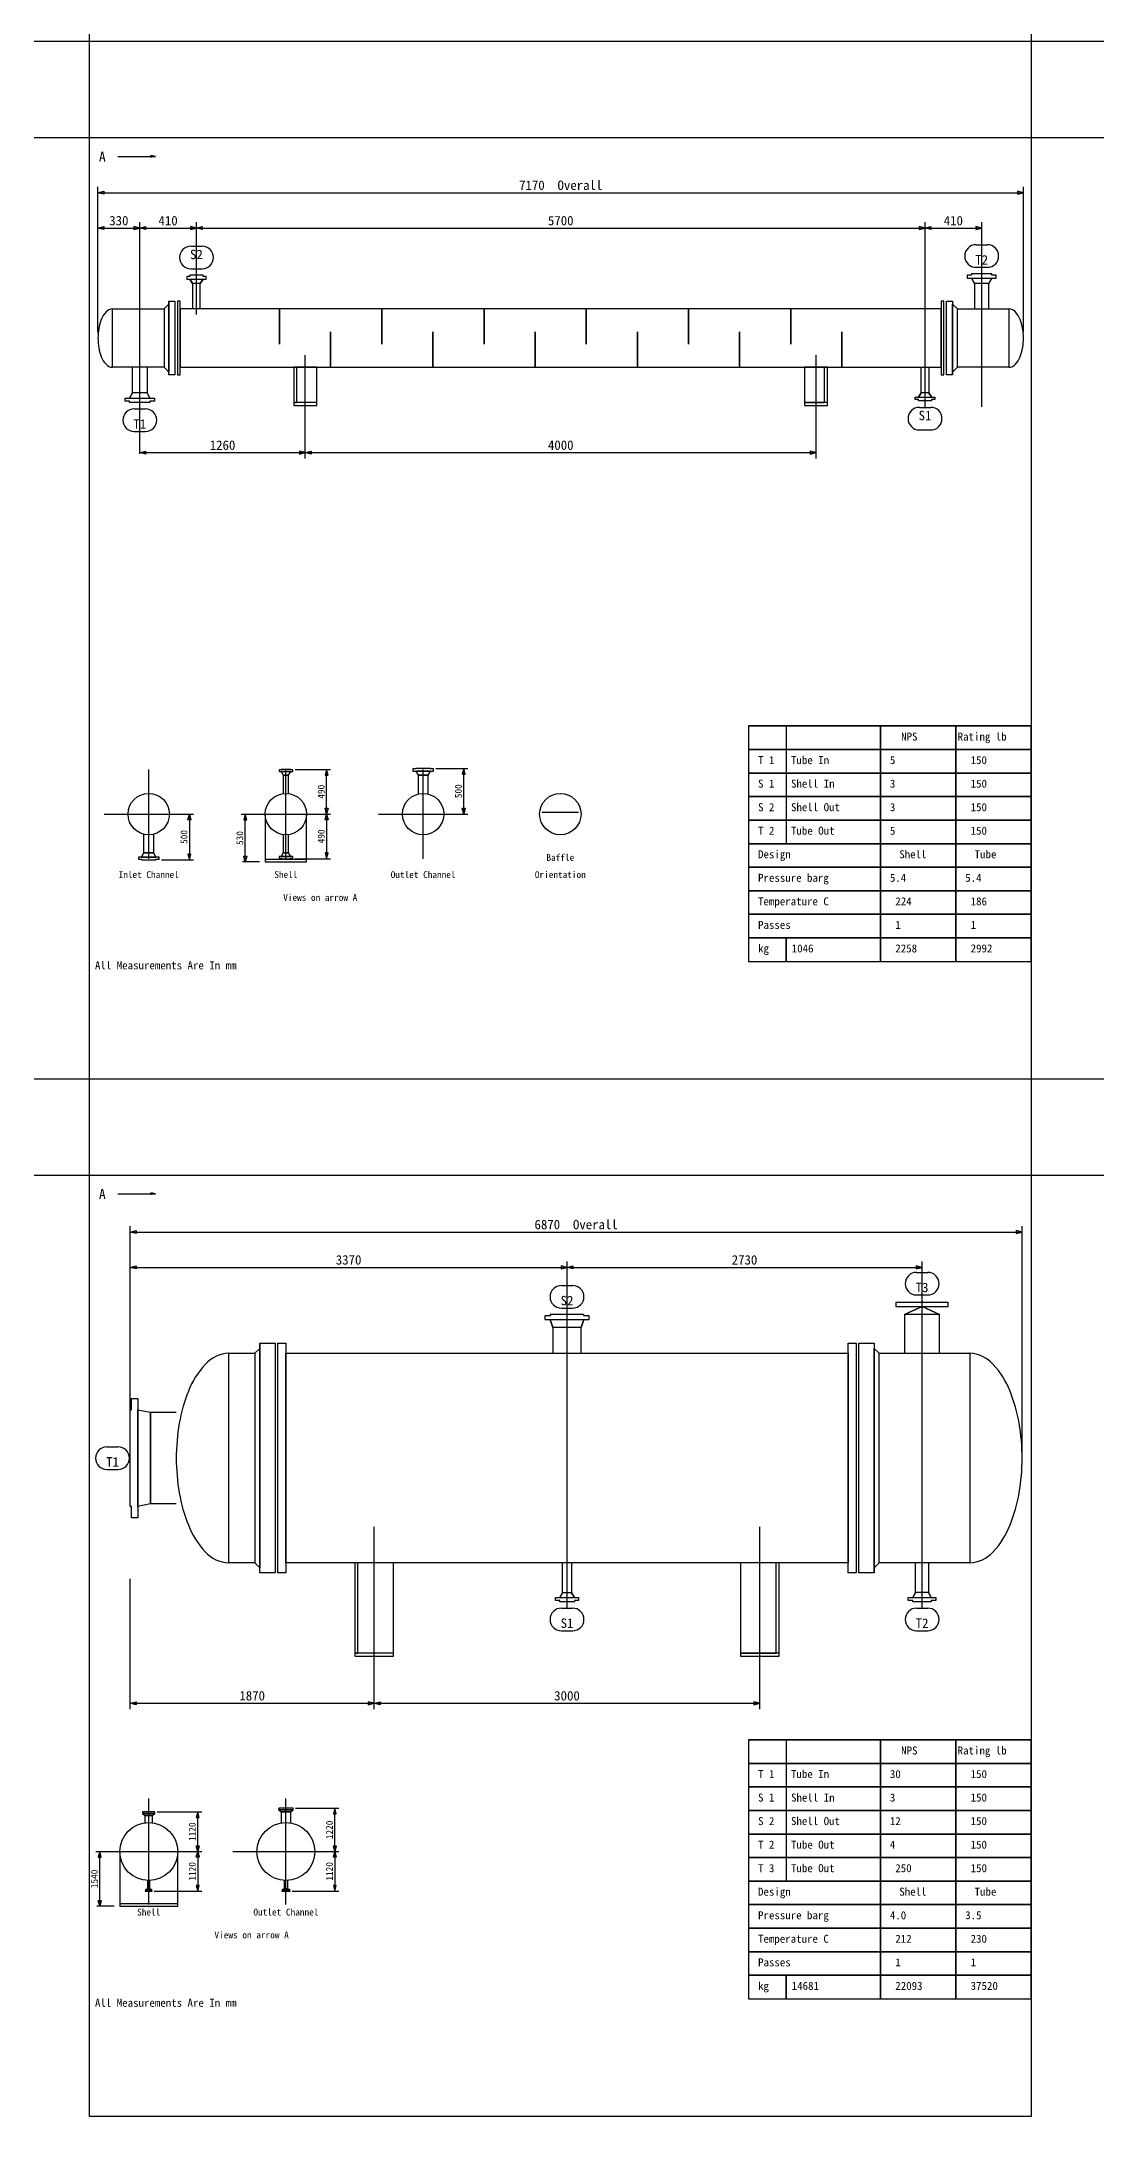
# Model space of a CAD drawing. Header units: millimetres. Extents: x -3006 to 2296, y -71 to 9552.
# Drawn here: x -895 to 203, y 4250 to 6411 of the extents above; entities that cross this region are included whole.
import ezdxf
from ezdxf.enums import TextEntityAlignment as Align

# ---------------------------------------------------------------- set-up
doc = ezdxf.new("R2010")
doc.units = ezdxf.units.MM
for name, color, linetype in [('1', 7, 'Continuous'), ('11', 7, 'Continuous'), ('12', 7, 'Continuous'), ('2', 7, 'Continuous'), ('7', 7, 'Continuous'), ('8', 7, 'Continuous')]:
    doc.layers.add(name, color=color, linetype=linetype)

msp = doc.modelspace()

# ---------------------------------------------------------------- linework, layer by layer
at = {"color": 1}
for points in [[(-945.219, 6311.149), (-845.219, 6311.149), (-845.219, 6411.149), (-945.219, 6411.149)], [(135.173, 6311.149), (235.173, 6311.149), (235.173, 6411.149), (135.173, 6411.149)], [(-945.219, 5230.757), (-845.219, 5230.757), (-845.219, 5330.757), (-945.219, 5330.757)], [(135.173, 5230.757), (235.173, 5230.757), (235.173, 5330.757), (135.173, 5330.757)]]:
    msp.add_lwpolyline(points, close=True, dxfattribs=at)
at = {"layer": '1'}
for p, q in [((-815.807, 6291.528), (-776.591, 6291.528)), ((-836.434, 6108.447), (-836.434, 6259.778)), ((127.254, 6108.447), (127.254, 6259.778)), ((-792.912, 5981.689), (-792.912, 6222.95)), ((-792.912, 6146.712), (-792.912, 6222.95)), ((-733.916, 6126.829), (-733.916, 6222.95)), ((24.736, 6030.218), (24.736, 6222.95)), ((83.732, 6030.708), (83.732, 6222.95)), ((-739.799, 6197.95), (-728.034, 6197.95)), ((77.849, 6199.547), (89.614, 6199.547)), ((-739.799, 6174.421), (-728.034, 6174.421)), ((77.849, 6176.018), (89.614, 6176.018)), ((-620.518, 5976.897), (-620.518, 6084.573)), ((-88.662, 5976.897), (-88.662, 6084.573)), ((18.854, 6030.218), (30.619, 6030.218)), ((-798.794, 6028.621), (-787.029, 6028.621)), ((-798.794, 6005.092), (-787.029, 6005.092)), ((18.854, 6006.689), (30.619, 6006.689)), ((-783.594, 5560.112), (-783.594, 5653.196)), ((-640.737, 5560.112), (-640.737, 5653.196)), ((-631.175, 5653.139), (-594.195, 5653.139)), ((-497.88, 5560.112), (-497.88, 5653.196)), ((-484.681, 5654.273), (-451.338, 5654.273)), ((-830.136, 5606.654), (-737.052, 5606.654)), ((-687.279, 5606.654), (-594.195, 5606.654)), ((-544.422, 5606.654), (-451.338, 5606.654)), ((-770.395, 5559.034), (-737.052, 5559.034)), ((-668.231, 5556.767), (-686.088, 5556.767)), ((-631.175, 5560.168), (-594.195, 5560.168)), ((-815.807, 5211.162), (-776.591, 5211.162)), ((-802.861, 4942.123), (-802.861, 5177.503)), ((125.79, 4942.123), (125.79, 5177.503)), ((-802.861, 5061.69), (-802.861, 5140.735)), ((-348.052, 4780.276), (-348.052, 5140.735)), ((15.757, 5129.407), (27.521, 5129.407)), ((21.639, 4780.276), (21.639, 5140.735)), ((21.639, 4780.276), (21.639, 5140.735)), ((-353.935, 5115.735), (-342.17, 5115.735)), ((15.757, 5105.878), (27.521, 5105.878)), ((-353.935, 5092.205), (-342.17, 5092.205)), ((-827.126, 4947.76), (-815.361, 4947.76)), ((-827.126, 4924.231), (-815.361, 4924.231)), ((-548.849, 4674.556), (-548.849, 4864.506)), ((-147.256, 4674.556), (-147.256, 4864.506)), ((-802.861, 4674.556), (-802.861, 4810.301)), ((-353.935, 4779.786), (-342.17, 4779.786)), ((15.757, 4779.786), (27.521, 4779.786)), ((-353.935, 4756.256), (-342.17, 4756.256)), ((15.757, 4756.256), (27.521, 4756.256)), ((-783.594, 4471.131), (-783.594, 4581.445)), ((-640.737, 4471.131), (-640.737, 4581.445)), ((-774.859, 4567.634), (-728.437, 4567.634)), ((-630.835, 4571.413), (-585.58, 4571.413)), ((-838.751, 4526.288), (-728.437, 4526.288)), ((-695.894, 4526.288), (-585.58, 4526.288)), ((-777.916, 4484.943), (-728.437, 4484.943)), ((-634.355, 4484.943), (-585.58, 4484.943)), ((-819.703, 4469.271), (-837.561, 4469.271))]:
    msp.add_line(p, q, dxfattribs=at)
for points in [[(-776.591, 6291.528), (-781.493, 6292.508), (-781.493, 6290.547)], [(-836.434, 6253.651), (-830.312, 6255.248), (-830.312, 6252.054), (-836.434, 6253.651), (127.188, 6253.651), (121.065, 6255.248), (121.065, 6252.054), (127.188, 6253.651)], [(-836.434, 6216.783), (-830.312, 6218.38), (-830.312, 6215.319), (-836.434, 6216.783), (-792.912, 6216.783), (-799.034, 6218.38), (-799.034, 6215.319), (-792.912, 6216.783)], [(-792.912, 6216.783), (-786.789, 6218.38), (-786.789, 6215.319), (-792.912, 6216.783), (-733.95, 6216.783), (-740.072, 6218.38), (-740.072, 6215.319), (-733.95, 6216.783)], [(-733.95, 6216.783), (-727.827, 6218.38), (-727.827, 6215.319), (-733.95, 6216.783), (24.703, 6216.783), (18.581, 6218.38), (18.581, 6215.319), (24.703, 6216.783)], [(24.703, 6216.783), (30.825, 6218.38), (30.825, 6215.319), (24.703, 6216.783), (83.798, 6216.783), (77.543, 6218.38), (77.543, 6215.319), (83.798, 6216.783)], [(-792.912, 5983.065), (-786.789, 5984.529), (-786.789, 5981.467), (-792.912, 5983.065), (-620.551, 5983.065), (-626.673, 5984.529), (-626.673, 5981.467), (-620.551, 5983.065)], [(-620.551, 5983.065), (-614.429, 5984.529), (-614.429, 5981.467), (-620.551, 5983.065), (-88.696, 5983.065), (-94.818, 5984.529), (-94.818, 5981.467), (-88.696, 5983.065)], [(-598.409, 5606.654), (-599.921, 5612.7), (-596.897, 5612.7), (-598.409, 5606.654), (-598.409, 5653.139), (-599.921, 5647.092), (-596.897, 5647.092), (-598.409, 5653.139)], [(-455.552, 5606.654), (-457.063, 5612.7), (-454.04, 5612.7), (-455.552, 5606.654), (-455.552, 5654.273), (-457.063, 5648.226), (-454.04, 5648.226), (-455.552, 5654.273)], [(-741.266, 5606.654), (-739.754, 5600.607), (-742.778, 5600.607), (-741.266, 5606.654), (-741.266, 5559.034), (-739.754, 5565.081), (-742.778, 5565.081), (-741.266, 5559.034)], [(-683.065, 5556.767), (-684.577, 5562.814), (-681.553, 5562.814), (-683.065, 5556.767), (-683.065, 5606.654), (-684.577, 5600.607), (-681.553, 5600.607), (-683.065, 5606.654)], [(-598.409, 5606.654), (-596.897, 5600.607), (-599.921, 5600.607), (-598.409, 5606.654), (-598.409, 5560.168), (-596.897, 5566.215), (-599.921, 5566.215), (-598.409, 5560.168)], [(-776.591, 5211.162), (-781.493, 5212.143), (-781.493, 5210.182)], [(-802.861, 5171.375), (-796.695, 5172.85), (-796.695, 5169.901), (-802.861, 5171.375), (125.79, 5171.375), (119.624, 5172.85), (119.624, 5169.901), (125.79, 5171.375)], [(-802.861, 5134.648), (-796.695, 5136.122), (-796.695, 5133.039), (-802.861, 5134.648), (-348.052, 5134.648), (-354.218, 5136.122), (-354.218, 5133.039), (-348.052, 5134.648)], [(-348.052, 5134.648), (-341.886, 5136.122), (-341.886, 5133.039), (-348.052, 5134.648), (21.639, 5134.648), (15.473, 5136.122), (15.473, 5133.039), (21.639, 5134.648)], [(-348.052, 5134.648), (-341.886, 5136.122), (-341.886, 5133.039), (-348.052, 5134.648), (21.639, 5134.648), (15.473, 5136.122), (15.473, 5133.039), (21.639, 5134.648)], [(-802.861, 4680.643), (-796.695, 4682.252), (-796.695, 4679.169), (-802.861, 4680.643), (-548.849, 4680.643), (-555.015, 4682.252), (-555.015, 4679.169), (-548.849, 4680.643)], [(-548.849, 4680.643), (-542.683, 4682.252), (-542.683, 4679.169), (-548.849, 4680.643), (-147.256, 4680.643), (-153.422, 4682.252), (-153.422, 4679.169), (-147.256, 4680.643)], [(-732.616, 4526.288), (-734.098, 4532.216), (-731.134, 4532.216), (-732.616, 4526.288), (-732.616, 4567.634), (-734.098, 4561.706), (-731.134, 4561.706), (-732.616, 4567.634)], [(-589.759, 4526.288), (-591.241, 4532.216), (-588.277, 4532.216), (-589.759, 4526.288), (-589.759, 4571.413), (-591.241, 4565.485), (-588.277, 4565.485), (-589.759, 4571.413)], [(-834.572, 4469.234), (-836.054, 4475.236), (-833.09, 4475.236), (-834.572, 4469.234), (-834.572, 4526.288), (-836.054, 4520.361), (-833.09, 4520.361), (-834.572, 4526.288)], [(-732.616, 4526.288), (-731.134, 4520.361), (-734.098, 4520.361), (-732.616, 4526.288), (-732.616, 4484.943), (-731.134, 4490.87), (-734.098, 4490.87), (-732.616, 4484.943)], [(-589.759, 4526.288), (-588.277, 4520.361), (-591.241, 4520.361), (-589.759, 4526.288), (-589.759, 4484.943), (-588.277, 4490.87), (-591.241, 4490.87), (-589.759, 4484.943)]]:
    msp.add_lwpolyline(points, dxfattribs=at)
for centre, start, end in [((-739.799, 6186.186), 90, 270), ((-728.034, 6186.186), 270, 90), ((77.849, 6187.783), 90, 270), ((89.614, 6187.783), 270, 90), ((18.854, 6018.453), 90, 270), ((30.619, 6018.453), 270, 90), ((-798.794, 6016.856), 90, 270), ((-787.029, 6016.856), 270, 90), ((15.757, 5117.642), 90, 270), ((27.521, 5117.642), 270, 90), ((-353.935, 5103.97), 90, 270), ((-342.17, 5103.97), 270, 90), ((-827.126, 4935.996), 90, 270), ((-815.361, 4935.996), 270, 90), ((-353.935, 4768.021), 90, 270), ((-342.17, 4768.021), 270, 90), ((15.757, 4768.021), 90, 270), ((27.521, 4768.021), 270, 90)]:
    msp.add_arc(centre, 11.765, start, end, dxfattribs=at)
at = {"layer": '11'}
for points in [[(-845.219, 7391.541), (135.174, 7391.541), (135.174, 6411.149), (-845.219, 6411.149), (-845.219, 7391.541)], [(-845.219, 6311.149), (135.173, 6311.149), (135.173, 5330.756), (-845.219, 5330.756), (-845.219, 6311.149)], [(-158.944, 5698.39), (135.174, 5698.39), (-158.944, 5698.39), (-158.944, 5673.88), (135.174, 5673.88), (-158.944, 5673.88), (-158.944, 5649.371), (135.174, 5649.371), (-158.944, 5649.371), (-158.944, 5624.861), (135.174, 5624.861), (-158.944, 5624.861), (-158.944, 5600.351), (135.174, 5600.351), (-158.944, 5600.351), (-158.944, 5575.841), (135.174, 5575.841), (-158.944, 5575.841), (-158.944, 5551.331), (135.174, 5551.331), (-158.944, 5551.331), (-158.944, 5526.822), (135.174, 5526.822), (-158.944, 5526.822), (-158.944, 5502.312), (135.174, 5502.312), (-158.944, 5502.312), (-158.944, 5477.802), (135.174, 5477.802), (-158.944, 5477.802), (-158.944, 5453.292), (-119.728, 5453.292), (-119.728, 5477.802), (-119.728, 5453.292), (-21.689, 5453.292), (-21.689, 5698.39), (-21.689, 5453.292), (56.742, 5453.292), (56.742, 5698.39), (56.742, 5453.292), (135.174, 5453.292), (135.174, 5698.39), (-119.728, 5698.39), (-119.728, 5575.841)], [(-845.219, 5230.757), (135.173, 5230.757), (135.173, 4250.365), (-845.219, 4250.365), (-845.219, 5230.757)], [(-158.944, 4642.535), (135.174, 4642.535), (-158.944, 4642.535), (-158.944, 4618.025), (135.174, 4618.025), (-158.944, 4618.025), (-158.944, 4593.515), (135.174, 4593.515), (-158.944, 4593.515), (-158.944, 4569.005), (135.174, 4569.005), (-158.944, 4569.005), (-158.944, 4544.496), (135.174, 4544.496), (-158.944, 4544.496), (-158.944, 4519.986), (135.174, 4519.986), (-158.944, 4519.986), (-158.944, 4495.476), (135.174, 4495.476), (-158.944, 4495.476), (-158.944, 4470.966), (135.174, 4470.966), (-158.944, 4470.966), (-158.944, 4446.456), (135.174, 4446.456), (-158.944, 4446.456), (-158.944, 4421.946), (135.174, 4421.946), (-158.944, 4421.946), (-158.944, 4397.437), (135.174, 4397.437), (-158.944, 4397.437), (-158.944, 4372.927), (-119.728, 4372.927), (-119.728, 4397.437), (-119.728, 4372.927), (-21.689, 4372.927), (-21.689, 4642.535), (-21.689, 4372.927), (56.742, 4372.927), (56.742, 4642.535), (56.742, 4372.927), (135.174, 4372.927), (135.174, 4642.535), (-119.728, 4642.535), (-119.728, 4495.476)]]:
    msp.add_lwpolyline(points, dxfattribs=at)
at = {"layer": '2'}
for p, q in [((-821.228, 6132.732), (-821.228, 6132.732)), ((112.048, 6132.732), (112.048, 6132.732)), ((-821.228, 6071.907), (-821.228, 6071.907)), ((112.048, 6071.907), (112.048, 6071.907)), ((-662.279, 5606.654), (-662.279, 5556.767)), ((-619.195, 5556.767), (-619.195, 5606.654)), ((-373.824, 5608.543), (-336.221, 5608.543)), ((-662.279, 5559.743), (-619.195, 5559.743)), ((-662.279, 5556.767), (-619.195, 5556.767)), ((-700.318, 5045.107), (-700.318, 5045.107)), ((71.235, 5045.107), (71.235, 5045.107)), ((-700.318, 4826.884), (-700.318, 4826.884)), ((71.235, 4826.884), (71.235, 4826.884)), ((-813.751, 4526.288), (-813.751, 4469.271)), ((-753.437, 4469.271), (-753.437, 4526.288)), ((-813.751, 4472.248), (-753.437, 4472.248)), ((-813.751, 4469.271), (-753.437, 4469.271))]:
    msp.add_line(p, q, dxfattribs=at)
for points in [[(-729.957, 6132.666), (-729.957, 6159.285), (-727.029, 6163.81), (-723.834, 6163.81), (-723.834, 6166.339), (-727.029, 6166.339), (-727.029, 6167.803), (-740.871, 6167.803), (-740.871, 6166.339), (-744.065, 6166.339), (-744.065, 6163.81), (-740.871, 6163.81), (-727.029, 6163.81), (-729.957, 6159.285), (-737.942, 6159.285), (-740.871, 6163.81), (-737.942, 6159.285), (-737.942, 6132.666)], [(91.251, 6132.666), (91.251, 6159.285), (94.18, 6164.742), (98.971, 6164.742), (98.971, 6167.936), (94.18, 6167.936), (94.18, 6169.4), (73.15, 6169.4), (73.15, 6167.936), (68.625, 6167.936), (68.625, 6164.742), (73.15, 6164.742), (94.18, 6164.742), (91.251, 6159.285), (76.078, 6159.285), (73.15, 6164.742), (76.078, 6159.285), (76.078, 6132.666)], [(-767.623, 6132.666), (-762.565, 6137.723), (-762.565, 6140.651), (-756.443, 6140.651), (-756.443, 6063.988), (-762.565, 6063.988), (-762.565, 6140.651), (-762.565, 6066.916), (-767.623, 6071.973)], [(-753.515, 6063.988), (-750.72, 6063.988), (-750.72, 6140.651), (-753.515, 6140.651), (-753.515, 6063.988)], [(41.473, 6063.988), (44.268, 6063.988), (44.268, 6140.651), (41.473, 6140.651), (41.473, 6063.988)], [(58.377, 6071.973), (53.319, 6066.916), (53.319, 6063.988), (47.196, 6063.988), (47.196, 6140.651), (53.319, 6140.651), (53.319, 6063.988), (53.319, 6137.723), (58.377, 6132.666)], [(-821.261, 6132.666), (-767.623, 6132.666), (-767.623, 6071.973), (-821.261, 6071.973), (-821.261, 6132.666)], [(-750.72, 6071.973), (41.473, 6071.973), (41.473, 6132.666), (-750.72, 6132.666), (-750.72, 6071.973)], [(58.377, 6132.666), (112.015, 6132.666), (112.015, 6071.973), (58.377, 6071.973), (58.377, 6132.666)], [(-785.325, 6071.973), (-785.325, 6045.354), (-782.397, 6039.897), (-777.738, 6039.897), (-777.738, 6036.703), (-782.397, 6036.703), (-782.397, 6035.239), (-803.426, 6035.239), (-803.426, 6036.703), (-808.085, 6036.703), (-808.085, 6039.897), (-803.426, 6039.897), (-782.397, 6039.897), (-785.325, 6045.354), (-800.498, 6045.354), (-803.426, 6039.897), (-800.498, 6045.354), (-800.498, 6071.973)], [(-608.572, 6032.044), (-608.572, 6071.973), (-632.53, 6071.973), (-632.53, 6032.044), (-608.572, 6032.044), (-608.572, 6035.106), (-632.53, 6035.106), (-629.468, 6035.106), (-629.468, 6071.973)], [(-76.717, 6032.044), (-76.717, 6071.973), (-100.674, 6071.973), (-100.674, 6032.044), (-76.717, 6032.044), (-76.717, 6035.106), (-100.674, 6035.106), (-79.778, 6035.106), (-79.778, 6071.973)], [(28.696, 6071.973), (28.696, 6045.354), (31.624, 6040.829), (34.818, 6040.829), (34.818, 6038.3), (31.624, 6038.3), (31.624, 6036.836), (17.782, 6036.836), (17.782, 6038.3), (14.588, 6038.3), (14.588, 6040.829), (17.782, 6040.829), (31.624, 6040.829), (28.696, 6045.354), (20.71, 6045.354), (17.782, 6040.829), (20.71, 6045.354), (20.71, 6071.973)], [(-637.902, 5628.007), (-637.902, 5647.092), (-635.635, 5650.871), (-633.556, 5650.871), (-633.556, 5652.572), (-635.635, 5652.572), (-635.635, 5653.139), (-645.839, 5653.139), (-645.839, 5652.572), (-647.917, 5652.572), (-647.917, 5650.871), (-645.839, 5650.871), (-635.635, 5650.871), (-645.839, 5650.871), (-643.571, 5647.092), (-637.902, 5647.092), (-643.571, 5647.092), (-643.571, 5628.007)], [(-492.589, 5627.44), (-492.589, 5647.092), (-490.321, 5651.438), (-487.109, 5651.438), (-487.109, 5653.706), (-490.321, 5653.706), (-490.321, 5654.273), (-505.438, 5654.273), (-505.438, 5653.706), (-508.651, 5653.706), (-508.651, 5651.438), (-505.438, 5651.438), (-490.321, 5651.438), (-505.438, 5651.438), (-503.171, 5647.092), (-492.589, 5647.092), (-503.171, 5647.092), (-503.171, 5627.44)], [(-788.885, 5585.867), (-788.885, 5566.215), (-791.153, 5561.869), (-794.365, 5561.869), (-794.365, 5559.601), (-791.153, 5559.601), (-791.153, 5559.034), (-776.035, 5559.034), (-776.035, 5559.601), (-772.823, 5559.601), (-772.823, 5561.869), (-776.035, 5561.869), (-791.153, 5561.869), (-776.035, 5561.869), (-778.303, 5566.215), (-788.885, 5566.215), (-778.303, 5566.215), (-778.303, 5585.867)], [(-643.571, 5585.301), (-643.571, 5566.215), (-645.839, 5562.436), (-647.917, 5562.436), (-647.917, 5560.735), (-645.839, 5560.735), (-645.839, 5560.168), (-635.635, 5560.168), (-635.635, 5560.735), (-633.556, 5560.735), (-633.556, 5562.436), (-635.635, 5562.436), (-645.839, 5562.436), (-635.635, 5562.436), (-637.902, 5566.215), (-643.571, 5566.215), (-637.902, 5566.215), (-637.902, 5585.301)], [(-333.308, 5045.107), (-333.308, 5071.915), (-330.493, 5080.226), (-325.131, 5080.226), (-325.131, 5084.113), (-330.493, 5084.113), (-330.493, 5085.588), (-365.612, 5085.588), (-365.612, 5084.113), (-370.974, 5084.113), (-370.974, 5080.226), (-365.612, 5080.226), (-330.493, 5080.226), (-333.308, 5071.915), (-362.797, 5071.915), (-365.612, 5080.226), (-362.797, 5071.915), (-362.797, 5045.107)], [(39.869, 5045.107), (39.869, 5085.588), (21.639, 5093.898), (48.85, 5093.898), (48.85, 5097.92), (21.639, 5097.92), (21.639, 5099.26), (21.639, 5099.26), (21.639, 5097.92), (-5.572, 5097.92), (-5.572, 5093.898), (21.639, 5093.898), (21.639, 5093.898), (39.869, 5085.588), (3.409, 5085.588), (21.639, 5093.898), (3.409, 5085.588), (3.409, 5045.107)], [(-700.318, 5045.107), (-673.107, 5045.107), (-673.107, 4826.884), (-700.318, 4826.884), (-700.318, 5045.107)], [(-673.107, 5045.107), (-668.014, 5050.2), (-668.014, 5055.562), (-652.062, 5055.562), (-652.062, 4816.429), (-668.014, 4816.429), (-668.014, 5055.562), (-668.014, 4821.791), (-673.107, 4826.884)], [(-649.247, 5055.562), (-640.669, 5055.562), (-640.669, 4816.429), (-649.247, 4816.429), (-649.247, 5055.562)], [(-640.669, 5045.107), (-55.436, 5045.107), (-55.436, 4826.884), (-640.669, 4826.884), (-640.669, 5045.107)], [(-55.436, 5055.562), (-46.857, 5055.562), (-46.857, 4816.429), (-55.436, 4816.429), (-55.436, 5055.562)], [(-22.998, 4826.884), (-28.091, 4821.791), (-28.091, 4816.429), (-44.042, 4816.429), (-44.042, 5055.562), (-28.091, 5055.562), (-28.091, 4816.429), (-28.091, 5050.2), (-22.998, 5045.107)], [(-22.998, 5045.107), (71.235, 5045.107), (71.235, 4826.884), (-22.998, 4826.884), (-22.998, 5045.107)], [(-754.874, 4888.276), (-781.682, 4888.276), (-794.818, 4885.595), (-794.818, 4873.799), (-801.521, 4873.799), (-801.521, 4885.595), (-802.861, 4885.595), (-802.861, 4986.396), (-801.521, 4986.396), (-801.521, 4998.192), (-794.818, 4998.192), (-794.818, 4986.396), (-794.818, 4885.595), (-794.818, 4986.396), (-781.682, 4983.715), (-781.682, 4888.276), (-781.682, 4983.715), (-754.874, 4983.715)], [(-528.743, 4729.703), (-528.743, 4826.884), (-568.956, 4826.884), (-568.956, 4729.703), (-528.743, 4729.703), (-528.743, 4732.786), (-568.956, 4732.786), (-565.873, 4732.786), (-565.873, 4826.884)], [(-343.227, 4826.884), (-343.227, 4795.786), (-340.412, 4790.693), (-336.122, 4790.693), (-336.122, 4787.744), (-340.412, 4787.744), (-340.412, 4786.403), (-355.693, 4786.403), (-355.693, 4787.744), (-359.982, 4787.744), (-359.982, 4790.693), (-355.693, 4790.693), (-340.412, 4790.693), (-343.227, 4795.786), (-352.878, 4795.786), (-355.693, 4790.693), (-352.878, 4795.786), (-352.878, 4826.884)], [(-127.149, 4729.703), (-127.149, 4826.884), (-167.362, 4826.884), (-167.362, 4729.703), (-127.149, 4729.703), (-127.149, 4732.786), (-167.362, 4732.786), (-130.232, 4732.786), (-130.232, 4826.884)], [(28.475, 4826.884), (28.475, 4795.92), (31.29, 4790.961), (36.116, 4790.961), (36.116, 4787.744), (31.29, 4787.744), (31.29, 4786.403), (11.988, 4786.403), (11.988, 4787.744), (7.162, 4787.744), (7.162, 4790.961), (11.988, 4790.961), (31.29, 4790.961), (28.475, 4795.92), (14.803, 4795.92), (11.988, 4790.961), (14.803, 4795.92), (14.803, 4826.884)], [(-779.519, 4556.149), (-779.519, 4563.855), (-777.148, 4566.004), (-777.222, 4566.004), (-777.222, 4567.041), (-777.148, 4567.041), (-777.148, 4567.634), (-790.04, 4567.634), (-790.04, 4567.041), (-789.966, 4567.041), (-789.966, 4566.004), (-790.04, 4566.004), (-777.148, 4566.004), (-790.04, 4566.004), (-787.669, 4563.855), (-779.519, 4563.855), (-787.669, 4563.855), (-787.669, 4556.149)], [(-635.698, 4556.001), (-635.698, 4567.634), (-633.327, 4569.709), (-633.179, 4569.709), (-633.179, 4570.82), (-633.327, 4570.82), (-633.327, 4571.413), (-648.146, 4571.413), (-648.146, 4570.82), (-648.295, 4570.82), (-648.295, 4569.709), (-648.146, 4569.709), (-633.327, 4569.709), (-648.146, 4569.709), (-645.775, 4567.634), (-635.698, 4567.634), (-645.775, 4567.634), (-645.775, 4556.001)], [(-784.928, 4496.131), (-784.928, 4487.536), (-787.299, 4486.35), (-786.854, 4486.35), (-786.854, 4485.535), (-787.299, 4485.535), (-787.299, 4484.943), (-779.889, 4484.943), (-779.889, 4485.535), (-780.26, 4485.535), (-780.26, 4486.35), (-779.889, 4486.35), (-787.299, 4486.35), (-779.889, 4486.35), (-782.26, 4487.536), (-784.928, 4487.536), (-782.26, 4487.536), (-782.26, 4496.131)], [(-642.589, 4496.205), (-642.589, 4487.61), (-644.96, 4486.425), (-644.738, 4486.425), (-644.738, 4485.535), (-644.96, 4485.535), (-644.96, 4484.943), (-636.439, 4484.943), (-636.439, 4485.535), (-636.736, 4485.535), (-636.736, 4486.425), (-636.439, 4486.425), (-644.96, 4486.425), (-636.439, 4486.425), (-638.81, 4487.61), (-642.589, 4487.61), (-638.81, 4487.61), (-638.81, 4496.205)]]:
    msp.add_lwpolyline(points, dxfattribs=at)
for points in [[(-821.228, 6132.732, 0.1989124), (-828.028, 6129.521, 0.09849141), (-832.938, 6121.721, 0.05459569), (-835.569, 6112.434, 0.04366094), (-836.434, 6102.319, 0.04366094), (-835.569, 6092.205, 0.05459569), (-832.938, 6082.918, 0.09849141), (-828.028, 6075.118, 0.1989124), (-821.228, 6071.907, 0.1989124)], [(112.048, 6071.907, 0.1989124), (118.848, 6075.118, 0.09849141), (123.758, 6082.918, 0.05459569), (126.389, 6092.205, 0.04366094), (127.254, 6102.319, 0.04366094), (126.389, 6112.434, 0.05459569), (123.758, 6121.721, 0.09849141), (118.848, 6129.521, 0.1989124), (112.048, 6132.732, 0.1989124)], [(-700.318, 5045.107, 0.1989124), (-724.716, 5033.587, 0.09849141), (-742.33, 5005.603, 0.05459569), (-751.768, 4972.284, 0.04366094), (-754.874, 4935.996, 0.04366094), (-751.768, 4899.707, 0.05459569), (-742.33, 4866.388, 0.09849141), (-724.716, 4838.404, 0.1989124), (-700.318, 4826.884, 0.1989124)], [(71.235, 4826.884, 0.1989124), (95.633, 4838.404, 0.09849141), (113.247, 4866.388, 0.05459569), (122.685, 4899.707, 0.04366094), (125.79, 4935.996, 0.04366094), (122.685, 4972.284, 0.05459569), (113.247, 5005.603, 0.09849141), (95.633, 5033.587, 0.1989124), (71.235, 5045.107, 0.1989124)]]:
    msp.add_lwpolyline(points, format="xyb", dxfattribs=at)
for centre, radius in [((-783.594, 5606.654), 21.542), ((-640.737, 5606.654), 21.542), ((-497.88, 5606.654), 21.542), ((-355.023, 5606.654), 21.542), ((-783.594, 4526.288), 30.157), ((-640.737, 4526.288), 30.157)]:
    msp.add_circle(centre, radius, dxfattribs=at)
at = {"layer": '7'}
for points in [[(-647.437, 6132.666), (-647.437, 6132.666), (-647.437, 6095.931), (-647.437, 6095.931), (-647.437, 6132.666)], [(-540.959, 6132.666), (-540.959, 6132.666), (-540.959, 6095.931), (-540.959, 6095.931), (-540.959, 6132.666)], [(-434.481, 6132.666), (-434.481, 6132.666), (-434.481, 6095.931), (-434.481, 6095.931), (-434.481, 6132.666)], [(-328.004, 6132.666), (-328.004, 6132.666), (-328.004, 6095.931), (-328.004, 6095.931), (-328.004, 6132.666)], [(-221.526, 6132.666), (-221.526, 6132.666), (-221.526, 6095.931), (-221.526, 6095.931), (-221.526, 6132.666)], [(-115.049, 6132.666), (-115.049, 6132.666), (-115.049, 6095.931), (-115.049, 6095.931), (-115.049, 6132.666)]]:
    msp.add_lwpolyline(points, dxfattribs=at)
at = {"layer": '8'}
for points in [[(-594.198, 6108.708), (-594.198, 6108.708), (-594.198, 6071.973), (-594.198, 6071.973), (-594.198, 6108.708)], [(-487.72, 6108.708), (-487.72, 6108.708), (-487.72, 6071.973), (-487.72, 6071.973), (-487.72, 6108.708)], [(-381.243, 6108.708), (-381.243, 6108.708), (-381.243, 6071.973), (-381.243, 6071.973), (-381.243, 6108.708)], [(-274.765, 6108.708), (-274.765, 6108.708), (-274.765, 6071.973), (-274.765, 6071.973), (-274.765, 6108.708)], [(-168.288, 6108.708), (-168.288, 6108.708), (-168.288, 6071.973), (-168.288, 6071.973), (-168.288, 6108.708)], [(-61.81, 6108.708), (-61.81, 6108.708), (-61.81, 6071.973), (-61.81, 6071.973), (-61.81, 6108.708)]]:
    msp.add_lwpolyline(points, dxfattribs=at)

# ---------------------------------------------------------------- texts
at = {"layer": '1'}
for p in [(-835.415, 6296.429), (-835.415, 5216.064)]:
    msp.add_text('A', height=10.294, dxfattribs=at).set_placement(p, align=Align.TOP_LEFT)
for s, height, p in [('7170  Overall', 9.80392, (-354.59, 6253.651)), ('330', 9.8039, (-814.673, 6216.823)), ('410', 9.8039, (-763.414, 6216.823)), ('5700', 9.8039, (-354.59, 6216.823)), ('410', 9.8039, (54.234, 6216.823)), ('S2', 9.8039, (-733.916, 6181.61)), ('T2', 9.8039, (83.732, 6176.018)), ('T1', 9.8039, (-792.912, 6005.092)), ('S1', 9.8039, (24.736, 6013.878)), ('1260', 9.8039, (-706.715, 5983.025)), ('4000', 9.8039, (-354.59, 5983.025)), ('6870  Overall', 9.80392, (-338.535, 5171.375)), ('3370', 9.8039, (-575.457, 5134.607)), ('2730', 9.8039, (-163.207, 5134.607)), ('2730', 9.8039, (-163.207, 5134.607)), ('S2', 9.8039, (-348.052, 5092.205)), ('T3', 9.8039, (21.639, 5105.878)), ('T1', 9.8039, (-821.243, 4924.231)), ('S1', 9.8039, (-348.052, 4756.256)), ('T2', 9.8039, (21.639, 4756.256)), ('1870', 9.8039, (-675.855, 4680.683)), ('3000', 9.8039, (-348.052, 4680.683))]:
    msp.add_text(s, height=height, dxfattribs=at).set_placement(p, align=Align.BOTTOM_CENTER)
for s, height, p in [('490', 7.0862, (-598.362, 5629.896)), ('500', 7.0862, (-455.504, 5630.463)), ('500', 7.0862, (-741.219, 5582.844)), ('530', 7.0862, (-683.112, 5581.71)), ('490', 7.0862, (-598.362, 5583.411)), ('1120', 7.1132, (-732.604, 4546.961)), ('1220', 7.1132, (-589.746, 4548.851)), ('1540', 7.1132, (-834.584, 4497.78)), ('1120', 7.1132, (-732.604, 4505.615)), ('1120', 7.1132, (-589.746, 4505.615))]:
    msp.add_text(s, height=height, rotation=90, dxfattribs=at).set_placement(p, align=Align.BOTTOM_CENTER)
for s, height, p in [('Baffle', 7.0862, (-355.023, 5564.987)), ('Inlet Channel', 7.08617, (-783.594, 5547.13)), ('Shell', 7.0862, (-640.737, 5547.13)), ('Outlet Channel', 7.08617, (-497.88, 5547.13)), ('Orientation', 7.08617, (-355.023, 5547.13)), ('Views on arrow A', 7.08617, (-605.023, 5523.32)), ('Shell', 7.1132, (-783.594, 4466.764)), ('Outlet Channel', 7.11322, (-640.737, 4466.764)), ('Views on arrow A', 7.11322, (-676.451, 4442.955))]:
    msp.add_text(s, height=height, dxfattribs=at).set_placement(p, align=Align.TOP_CENTER)
at = {"layer": '12'}
for s, height, p in [('NPS', 8.3333, (-0.121, 5691.527)), ('Rating lb', 8.3333, (58.703, 5691.527)), ('T 1', 8.3333, (-149.14, 5667.018)), ('Tube In', 8.3333, (-114.826, 5667.018)), ('5', 8.333, (-11.885, 5667.018)), (' 150', 8.3333, (66.546, 5667.018)), ('S 1', 8.3333, (-149.14, 5642.508)), ('Shell In', 8.3333, (-114.826, 5642.508)), ('3', 8.333, (-11.885, 5642.508)), (' 150', 8.3333, (66.546, 5642.508)), ('Shell Out', 8.3333, (-114.826, 5617.998)), ('S 2', 8.3333, (-149.14, 5617.998)), ('3', 8.333, (-11.885, 5617.998)), (' 150', 8.3333, (66.546, 5617.998)), ('T 2', 8.3333, (-149.14, 5593.488)), ('Tube Out', 8.3333, (-114.826, 5593.488)), ('5', 8.333, (-11.885, 5593.488)), (' 150', 8.3333, (66.546, 5593.488)), ('Design', 8.3333, (-149.14, 5568.978)), ('Shell', 8.3333, (-2.081, 5568.978)), ('Tube', 8.3333, (76.35, 5568.978)), ('Pressure barg', 8.33333, (-149.14, 5544.469)), ('5.4', 8.3333, (-11.885, 5544.469)), ('5.4', 8.3333, (66.546, 5544.469)), ('Temperature C', 8.33333, (-149.14, 5519.959)), (' 224', 8.3333, (-11.885, 5519.959)), (' 186', 8.3333, (66.546, 5519.959)), ('Passes', 8.3333, (-149.14, 5495.449)), (' 1', 8.3333, (-11.885, 5495.449)), (' 1', 8.3333, (66.546, 5495.449)), ('kg', 8.3333, (-149.14, 5470.939)), (' 1046', 8.3333, (-119.728, 5470.939)), (' 2258', 8.3333, (-11.885, 5470.939)), (' 2992', 8.3333, (66.546, 5470.939)), (' All Measurements Are In mm', 8.33333, (-845.219, 5453.292)), ('NPS', 8.3333, (-0.121, 4635.672)), ('Rating lb', 8.3333, (58.703, 4635.672)), ('T 1', 8.3333, (-149.14, 4611.162)), ('Tube In', 8.3333, (-114.826, 4611.162)), ('30', 8.3333, (-11.885, 4611.162)), (' 150', 8.3333, (66.546, 4611.162)), ('S 1', 8.3333, (-149.14, 4586.652)), ('Shell In', 8.3333, (-114.826, 4586.652)), ('3', 8.333, (-11.885, 4586.652)), (' 150', 8.3333, (66.546, 4586.652)), ('S 2', 8.3333, (-149.14, 4562.143)), ('Shell Out', 8.3333, (-114.826, 4562.143)), ('12', 8.3333, (-11.885, 4562.143)), (' 150', 8.3333, (66.546, 4562.143)), ('Tube Out', 8.3333, (-114.826, 4537.633)), ('T 2', 8.3333, (-149.14, 4537.633)), ('4', 8.333, (-11.885, 4537.633)), (' 150', 8.3333, (66.546, 4537.633)), ('T 3', 8.3333, (-149.14, 4513.123)), ('Tube Out', 8.3333, (-114.826, 4513.123)), (' 250', 8.3333, (-11.885, 4513.123)), (' 150', 8.3333, (66.546, 4513.123)), ('Design', 8.3333, (-149.14, 4488.613)), ('Shell', 8.3333, (-2.081, 4488.613)), ('Tube', 8.3333, (76.35, 4488.613)), ('Pressure barg', 8.33333, (-149.14, 4464.103)), ('4.0', 8.3333, (-11.885, 4464.103)), ('3.5', 8.3333, (66.546, 4464.103)), ('Temperature C', 8.33333, (-149.14, 4439.594)), (' 212', 8.3333, (-11.885, 4439.594)), (' 230', 8.3333, (66.546, 4439.594)), ('Passes', 8.3333, (-149.14, 4415.084)), (' 1', 8.3333, (-11.885, 4415.084)), (' 1', 8.3333, (66.546, 4415.084)), ('kg', 8.3333, (-149.14, 4390.574)), (' 14681', 8.3333, (-119.728, 4390.574)), (' 22093', 8.3333, (-11.885, 4390.574)), (' 37520', 8.3333, (66.546, 4390.574)), (' All Measurements Are In mm', 8.33333, (-845.219, 4372.927))]:
    msp.add_text(s, height=height, dxfattribs=at).set_placement(p, align=Align.TOP_LEFT)

doc.saveas('drawing.dxf')
